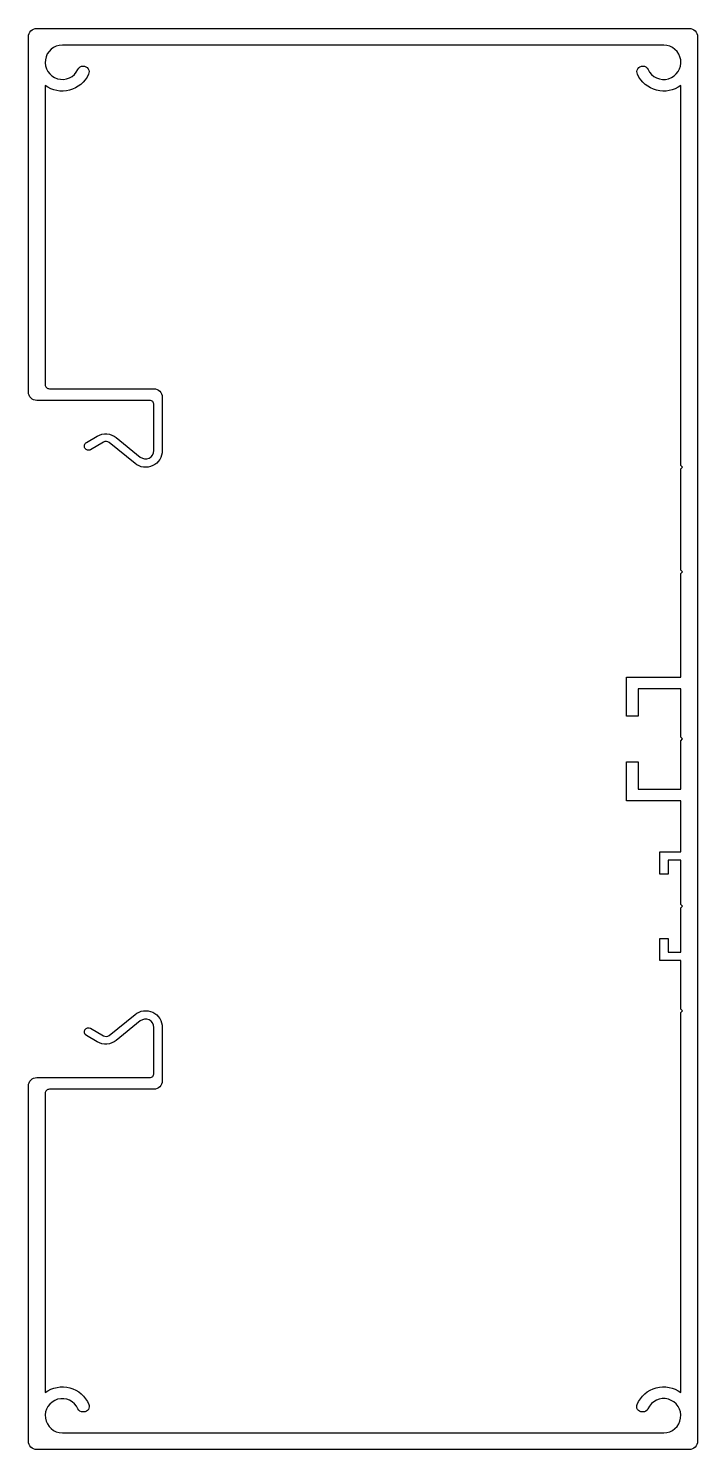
# Model space of a CAD drawing. Extents: x 1329 to 1409, y -257 to -87.
import ezdxf

# ---------------------------------------------------------------- set-up
doc = ezdxf.new("R2010")
doc.units = 0
doc.header["$LTSCALE"] = 15
doc.layers.get('0').update_dxf_attribs({"linetype": 'CONTINUOUS'})

msp = doc.modelspace()

# ---------------------------------------------------------------- linework, layer by layer
msp.add_lwpolyline([(1344.24, -212.32), (1344.24, -206.82, 0.630953), (1342.61, -206.04), (1339.73, -208.37, -0.311667), (1337.46, -208.55), (1336.17, -207.79, -1), (1336.67, -206.93), (1338.21, -207.82, 0.311667), (1338.89, -207.77), (1341.98, -205.27, -0.630953), (1345.24, -206.82), (1345.24, -213.22, -0.414214), (1344.24, -214.22), (1331.74, -214.22, 0.414214), (1331.24, -214.72), (1331.24, -250.5, -0.484084), (1336.46, -251.91, -0.538064), (1335.86, -252.82), (1335.75, -252.82, -0.296014), (1335.16, -252.44, 1.840965), (1333.29, -255.32), (1405.19, -255.32, 1.840965), (1403.31, -252.44, -0.296014), (1402.72, -252.82), (1402.61, -252.82, -0.538064), (1402.01, -251.91, -0.484084), (1407.24, -250.5), (1407.24, -205.02), (1407.44, -204.82), (1407.24, -204.62), (1407.24, -198.82), (1404.74, -198.82), (1404.74, -196.17), (1405.74, -196.17), (1405.74, -197.82), (1407.24, -197.82), (1407.24, -192.52), (1407.44, -192.32), (1407.24, -192.12), (1407.24, -186.82), (1405.74, -186.82), (1405.74, -188.47), (1404.74, -188.47), (1404.74, -185.82), (1407.24, -185.82), (1407.24, -179.72), (1400.74, -179.72), (1400.74, -175.07), (1402.14, -175.07), (1402.14, -178.32), (1407.24, -178.32), (1407.24, -172.52), (1407.44, -172.32), (1407.24, -172.12), (1407.24, -166.32), (1402.14, -166.32), (1402.14, -169.57), (1400.74, -169.57), (1400.74, -164.92), (1407.24, -164.92), (1407.24, -152.52), (1407.44, -152.32), (1407.24, -152.12), (1407.24, -140.02), (1407.44, -139.82), (1407.24, -139.62), (1407.24, -94.15, -0.475562), (1402.05, -92.81, -0.54703), (1402.69, -91.82, -0.2928), (1403.32, -92.23, 1.828055), (1405.19, -89.32), (1333.29, -89.32, 1.828055), (1335.15, -92.23, -0.2928), (1335.78, -91.82), (1335.78, -91.82, -0.54703), (1336.42, -92.81, -0.475562), (1331.24, -94.15), (1331.24, -129.92, 0.414214), (1331.74, -130.42), (1344.24, -130.42, -0.414214), (1345.24, -131.42), (1345.24, -137.82, -0.630953), (1341.98, -139.37), (1338.89, -136.87, 0.311667), (1338.21, -136.82), (1336.67, -137.71, -0.414214), (1335.99, -137.53), (1335.99, -137.53, -0.414214), (1336.17, -136.85), (1337.46, -136.09, -0.311667), (1339.73, -136.27), (1342.61, -138.6, 0.630953), (1344.24, -137.82), (1344.24, -132.32, 0.414214), (1343.74, -131.82), (1330.24, -131.82, -0.414214), (1329.24, -130.82), (1329.24, -88.32, -0.414214), (1330.24, -87.32), (1408.24, -87.32, -0.414214), (1409.24, -88.32), (1409.24, -256.32, -0.414214), (1408.24, -257.32), (1330.24, -257.32, -0.414214), (1329.24, -256.32), (1329.24, -213.82, -0.414214), (1330.24, -212.82), (1343.74, -212.82, 0.414214)], format="xyb", close=True)

doc.saveas('drawing.dxf')
